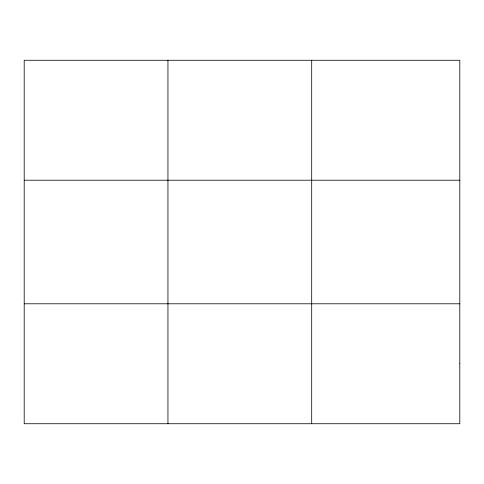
<?xml version="1.0" encoding="UTF-8"?>
<svg xmlns="http://www.w3.org/2000/svg" width="484" height="484" viewBox="0 0 484 484"><rect width="100%" height="100%" fill="white"/><g stroke="black" fill="none" stroke-linecap="round" stroke-linejoin="round"><path stroke-width="0.73" d="M167.948 423.73L167.948 60.27M311.696 423.73L311.696 60.27M24.2 180.211L459.8 180.211M24.2 303.789L459.8 303.789M459.8 363.756L459.8 423.73L24.2 423.73L24.2 60.27L459.8 60.27L459.8 363.756"/></g></svg>
